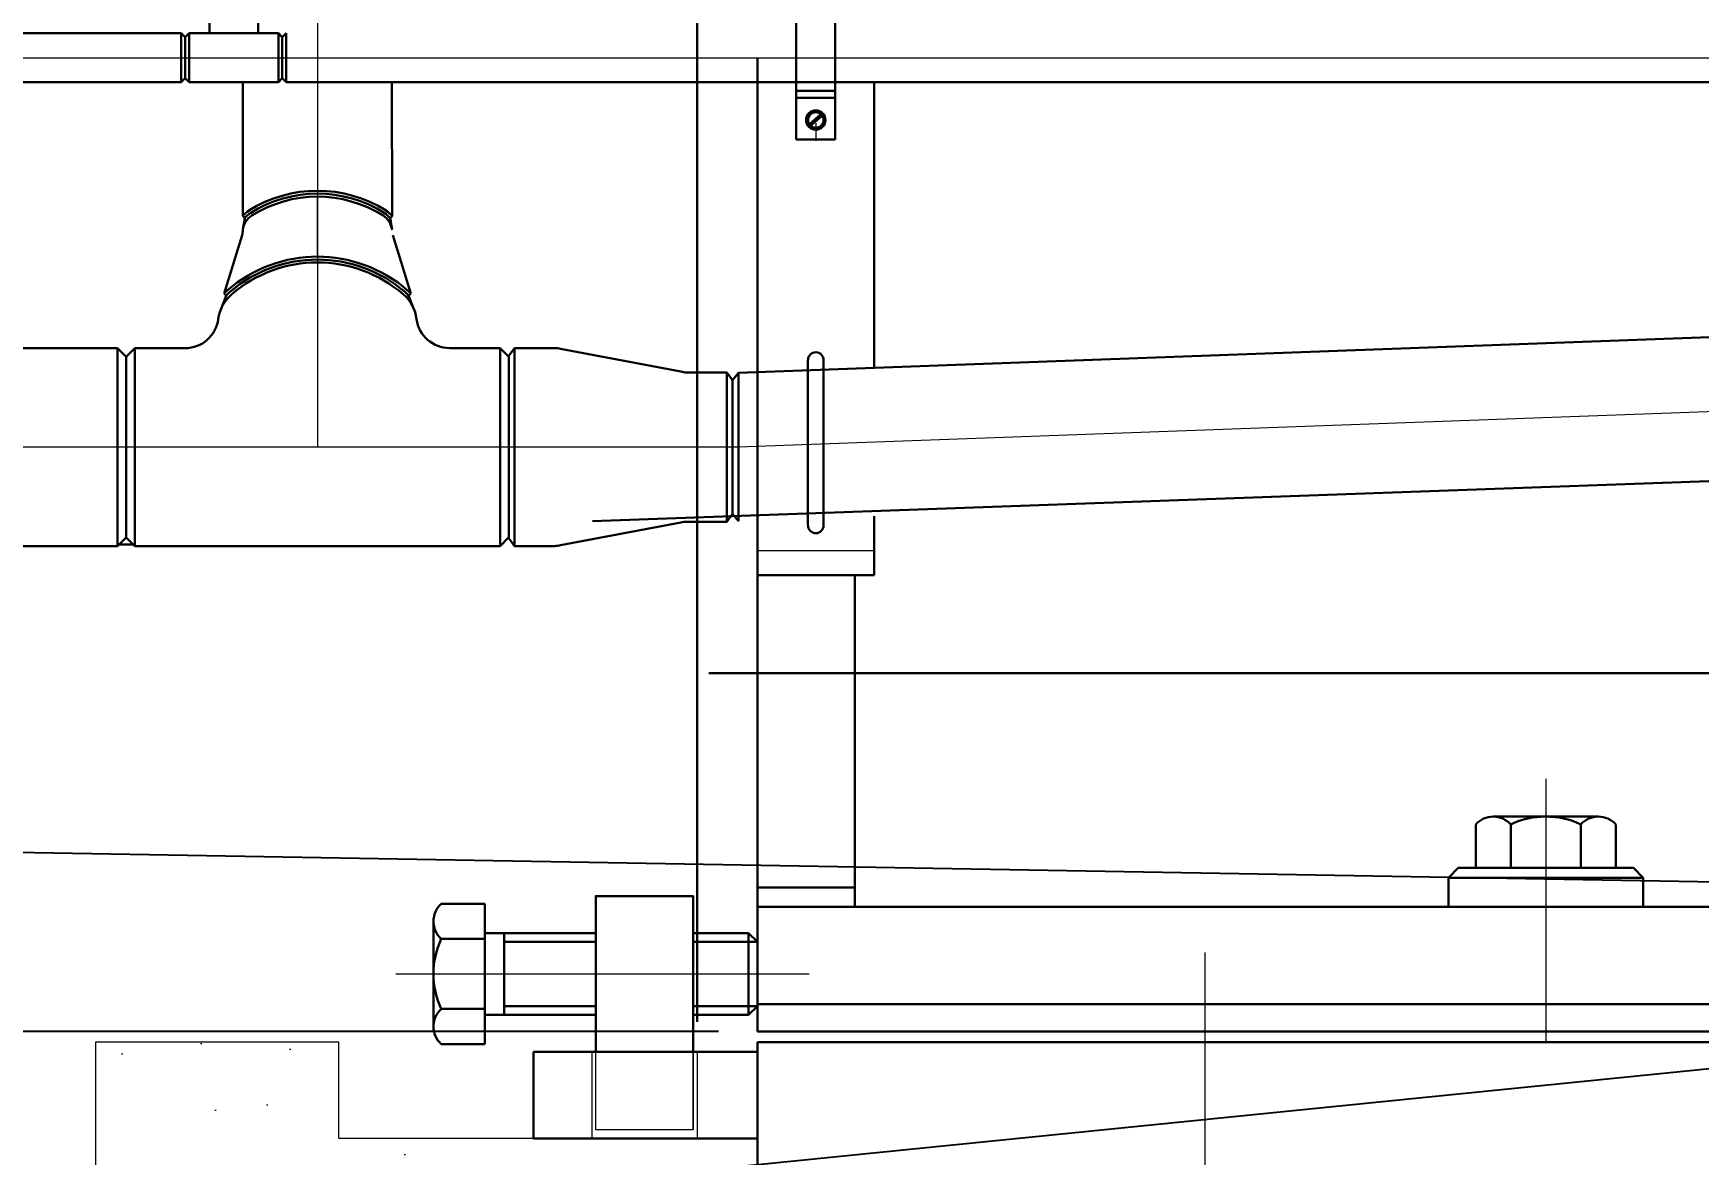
# Model space of a CAD drawing. Extents: x -25778 to -31, y 280 to 17100.
# Drawn here: x -20145 to -19290, y 11423 to 11999 of the extents above; entities that cross this region are included whole.
import ezdxf
from ezdxf.lldxf.tags import DXFTag

# ---------------------------------------------------------------- set-up
doc = ezdxf.new("R2010")
doc.units = 0
doc.header["$LTSCALE"] = 20
doc.header["$MEASUREMENT"] = 0
doc.header["$PDSIZE"] = -5
for name, color, linetype, lineweight in [('CENTRO', 7, 'CENTRO10', 13), ('CENTRO2', 7, 'CENTRO2', 13), ('CONTORNO', 3, 'Continuous', 30), ('COTA', 2, 'Continuous', 15), ('HACHURA', 2, 'Continuous', 13), ('TRACEJADA', 7, 'HIDDEN', 13), ('TRACEJADO', 7, 'TRACEJADA1', 13)]:
    doc.layers.add(name, color=color, linetype=linetype, lineweight=lineweight)
doc.layers.add('SUBLISTA', color=7, linetype='Continuous')
doc.styles.add('ROMANS', font='romans.shx', dxfattribs={"width": 0.8, "height": 75})
tags = doc.linetypes.add('CENTRO10', pattern=[16.8, 10, -3, 0.8, -3]).pattern_tags.tags
tags[10:11] = [DXFTag(74, 4), DXFTag(75, 0), DXFTag(340, '0'), DXFTag(46, 1.0), DXFTag(50, 0.0), DXFTag(44, 0.0), DXFTag(45, 0.0)]
tags[8:9] = [DXFTag(74, 4), DXFTag(75, 0), DXFTag(340, '0'), DXFTag(46, 1.0), DXFTag(50, 0.0), DXFTag(44, 0.0), DXFTag(45, 0.0)]
tags[6:7] = [DXFTag(74, 4), DXFTag(75, 0), DXFTag(340, '0'), DXFTag(46, 1.0), DXFTag(50, 0.0), DXFTag(44, 0.0), DXFTag(45, 0.0)]
tags[4:5] = [DXFTag(74, 4), DXFTag(75, 0), DXFTag(340, '0'), DXFTag(46, 1.0), DXFTag(50, 0.0), DXFTag(44, 0.0), DXFTag(45, 0.0)]
tags = doc.linetypes.add('CENTRO2', pattern=[4.3, 2.5, -0.75, 0.3, -0.75]).pattern_tags.tags
tags[10:11] = [DXFTag(74, 4), DXFTag(75, 0), DXFTag(340, '0'), DXFTag(46, 1.0), DXFTag(50, 0.0), DXFTag(44, 0.0), DXFTag(45, 0.0)]
tags[8:9] = [DXFTag(74, 4), DXFTag(75, 0), DXFTag(340, '0'), DXFTag(46, 1.0), DXFTag(50, 0.0), DXFTag(44, 0.0), DXFTag(45, 0.0)]
tags[6:7] = [DXFTag(74, 4), DXFTag(75, 0), DXFTag(340, '0'), DXFTag(46, 1.0), DXFTag(50, 0.0), DXFTag(44, 0.0), DXFTag(45, 0.0)]
tags[4:5] = [DXFTag(74, 4), DXFTag(75, 0), DXFTag(340, '0'), DXFTag(46, 1.0), DXFTag(50, 0.0), DXFTag(44, 0.0), DXFTag(45, 0.0)]
tags = doc.linetypes.add('HIDDEN', pattern=[1.905, 1.27, -0.635]).pattern_tags.tags
tags[6:7] = [DXFTag(74, 4), DXFTag(75, 0), DXFTag(340, '0'), DXFTag(46, 1.0), DXFTag(50, 0.0), DXFTag(44, 0.0), DXFTag(45, 0.0)]
tags[4:5] = [DXFTag(74, 4), DXFTag(75, 0), DXFTag(340, '0'), DXFTag(46, 1.0), DXFTag(50, 0.0), DXFTag(44, 0.0), DXFTag(45, 0.0)]
tags = doc.linetypes.add('TRACEJADA1', pattern=[2, 1, -1]).pattern_tags.tags
tags[6:7] = [DXFTag(74, 4), DXFTag(75, 0), DXFTag(340, '0'), DXFTag(46, 1.0), DXFTag(50, 0.0), DXFTag(44, 0.0), DXFTag(45, 0.0)]
tags[4:5] = [DXFTag(74, 4), DXFTag(75, 0), DXFTag(340, '0'), DXFTag(46, 1.0), DXFTag(50, 0.0), DXFTag(44, 0.0), DXFTag(45, 0.0)]
doc.dimstyles.get("Standard").update_dxf_attribs({"dimscale": 30, "dimtxt": 75, "dimasz": 2.5, "dimexe": 1, "dimexo": 1, "dimgap": 1, "dimtad": 0, "dimrnd": 0.1, "dimdsep": 46, "dimtxsty": 'ROMANS', "dimcen": 0, "dimclrd": 256, "dimclre": 256, "dimclrt": 256, "dimadec": 0, "dimazin": 0, "dimtp": 0.1, "dimtm": 0.1, "dimtfac": 0.5, "dimtdec": 3, "dimtofl": 0, "dimtmove": 0, "dimatfit": 0, "dimfxl": 0, "dimtolj": 1, "dimarcsym": 0})

# ---------------------------------------------------------------- blocks, each defined once
blk = doc.blocks.new('A$C5A711FBB')
for p, q in [((189, 120.5), (166.6, 120.5)), ((166.6, 48.5), (166.6, 120.5)), ((193, 57.5), (193, 111.5)), ((31.1, 105.5), (26.6, 101)), ((59.6, 105.5), (31.1, 105.5)), ((31.1, 105.5), (31.1, 63.5)), ((166.6, 105.5), (109.6, 105.5)), ((156.6, 105.5), (156.6, 63.5)), ((59.6, 101), (26.6, 101)), ((26.6, 101), (26.6, 68)), ((156.6, 101), (109.6, 101)), ((166.6, 102.5), (189, 102.5)), ((59.6, 68), (26.6, 68)), ((26.6, 68), (31.1, 63.5)), ((31.1, 63.5), (59.6, 63.5)), ((156.6, 68), (109.6, 68)), ((109.6, 63.5), (166.6, 63.5)), ((166.6, 66.5), (189, 66.5)), ((189, 48.5), (166.6, 48.5))]:
    blk.add_line(p, q)
for centre, radius, start, end in [((180.87, 111.5), 12.12, 312.07502, 47.92498), ((150.5, 84.5), 42.5, 334.94238, 25.05762), ((180.87, 57.5), 12.12, 312.07502, 47.92498)]:
    blk.add_arc(centre, radius, start, end)
at = {"layer": 'CENTRO'}
blk.add_line((212.4, 84.5), (0, 84.5), dxfattribs=at)
at = {"layer": 'CONTORNO'}
blk.add_line((59.6, 44.5), (109.6, 44.5), dxfattribs=at)
blk.add_lwpolyline([(109.6, 44.5), (109.6, 124.5), (59.6, 124.5), (59.6, 44.5)], dxfattribs=at)
blk.add_lwpolyline([(26.6, 0), (141.6, 0), (141.6, 44.5), (26.6, 44.5)], close=True, dxfattribs=at)
at = {"layer": 'TRACEJADA'}
for p, q in [((57.6, 44.5), (57.6, 0)), ((59.6, 4.5), (59.6, 44.5)), ((111.6, 44.5), (111.6, 0))]:
    blk.add_line(p, q, dxfattribs=at)
blk.add_lwpolyline([(59.6, 44.5), (59.6, 4.5), (109.6, 4.5), (109.6, 44.5)], dxfattribs=at)
blk = doc.blocks.new('*D53')
at = {"linetype": 'ByBlock'}
for p, q in [((-20738.32, 12774.25), (-20738.32, 16112.14)), ((-15273.33, 11526.88), (-15273.33, 16112.14)), ((-20663.32, 16082.14), (-18141.54, 16082.14)), ((-15348.33, 16082.14), (-17870.11, 16082.14))]:
    blk.add_line(p, q, dxfattribs=at)
for points in [[(-20663.32, 16094.64), (-20663.32, 16069.64), (-20738.32, 16082.14)], [(-15348.33, 16094.64), (-15348.33, 16069.64), (-15273.33, 16082.14)]]:
    blk.add_solid(points, dxfattribs=at)
at = {"layer": 'DEFPOINTS', "color": 0, "linetype": 'ByBlock'}
for p in [(-15273.33, 16082.14), (-20738.32, 12744.25), (-15273.33, 11496.88)]:
    blk.add_point(p, dxfattribs=at)
at = {"linetype": 'ByBlock', "insert": (-18005.83, 16082.14), "char_height": 75, "attachment_point": 5, "style": 'ROMANS'}
blk.add_mtext('\\A1;5465', dxfattribs=at)
blk = doc.blocks.new('*D103')
at = {"linetype": 'ByBlock'}
for p, q in [((-20250.19, 11836.25), (-20250.19, 11886.25)), ((-20492.19, 11786.25), (-20230.19, 11786.25)), ((-19793.32, 11486.25), (-20270.19, 11486.25)), ((-20250.19, 11436.25), (-20250.19, 11386.25))]:
    blk.add_line(p, q, dxfattribs=at)
for points in [[(-20258.52, 11836.25), (-20241.86, 11836.25), (-20250.19, 11786.25)], [(-20258.52, 11436.25), (-20241.86, 11436.25), (-20250.19, 11486.25)]]:
    blk.add_solid(points, dxfattribs=at)
at = {"layer": 'DEFPOINTS', "color": 0, "linetype": 'ByBlock'}
for p in [(-20512.19, 11786.25, 0), (-20250.19, 11486.25), (-19773.32, 11486.25)]:
    blk.add_point(p, dxfattribs=at)
at = {"linetype": 'ByBlock', "insert": (-20250.19, 11289.11), "char_height": 75, "attachment_point": 5, "rotation": 90, "style": 'ROMANS'}
blk.add_mtext('\\A1;300', dxfattribs=at)

msp = doc.modelspace()

# ---------------------------------------------------------------- hatches: boundary and pattern name
at = {"layer": 'HACHURA'}
h = msp.add_hatch(dxfattribs=at)
h.set_pattern_fill('AR-SAND', color=256, scale=50, style=0)
h.set_pattern_definition([(37.5, (-9988.79, 39215.21), (-3.14967, 96.34119), [0, -76, 0, -85, 0, -81.25]), (7.5, (-9988.79, 39215.21), (88.48884, 141.1073), [0, -41, 0, -68.5, 0, -26.25]), (327.5, (-10050.29, 39215.21), (155.7071, 0.28295), [0, -25, 0, -90, 0, -117.5]), (317.5, (-10050.29, 39215.21), (150.30633, 43.8838), [0, -12.5, 0, -59, 0, -67.5])])
h.paths.add_polyline_path([(-19888.323, 11431.35), (-19988.323, 11431.35), (-19988.323, 11480.85), (-20113.34, 11480.85), (-20113.34, 11305.85), (-19685.758, 11305.852), (-19668.323, 11336.05), (-19668.323, 11358.27), (-19643.29, 11358.27), (-19643.29, 11371.27), (-19608.29, 11371.27), (-19608.29, 11375.004), (-19612.415, 11375.004, -0.2235368), (-19618.79, 11378.004), (-19618.79, 11396.004, -0.2235368), (-19612.415, 11399.004), (-19608.29, 11399.004), (-19608.29, 11402.77), (-19606.29, 11404.77), (-19593.29, 11404.77), (-19593.29, 11405.85), (-19773.323, 11405.85), (-19773.323, 11431.35)])

# ---------------------------------------------------------------- linework, layer by layer
at = {"layer": 'CENTRO'}
for p, q in [((-19999.322, 12324.002, 0.109), (-19999.322, 11786.25, 0.11)), ((-20498.322, 11986.25, 0.11), (-16571.823, 11986.25, 0.11)), ((-19999.328, 11884.101, 0.109), (-19999.316, 11914.937, 0.109)), ((-19783.022, 11786.447, 0.109), (-16627.323, 11901.885, 0.109)), ((-19783.022, 11786.25, 0.109), (-20512.193, 11786.25, 0.109)), ((-19368.323, 11616.05, 0.11), (-19368.323, 11480.85, 0.11)), ((-19543.323, 10202.85, 0.11), (-19543.323, 11526.85, 0.11))]:
    msp.add_line(p, q, dxfattribs=at)
at = {"layer": 'CENTRO2'}
msp.add_line((-19743.322, 11952.595, 0.109), (-19743.322, 11943.581, 0.109), dxfattribs=at)
at = {"layer": 'CONTORNO'}
for p, q in [((-20054.822, 12454.065, 0.109), (-20054.822, 11998.75, 0.113)), ((-20029.822, 11998.75, 0.113), (-20029.822, 12454.134, 0.109)), ((-19804.323, 11491.25, 0.11), (-19804.323, 12246.25, 0.11)), ((-19753.323, 11944.251, 0.11), (-19753.323, 12028.251, 0.11)), ((-19733.323, 11944.251, 0.11), (-19733.323, 12028.251, 0.11)), ((-20069.272, 11998.75, 0.11), (-20408.942, 11998.75, 0.11)), ((-20069.272, 11998.75, 0.11), (-20069.272, 11973.75, 0.11)), ((-20069.272, 11998.75, 0.11), (-20067.272, 11996.75, 0.11)), ((-20067.272, 11996.75, 0.11), (-20065.272, 11998.75, 0.11)), ((-20067.272, 11996.75, 0.11), (-20067.272, 11975.75, 0.11)), ((-20067.272, 11996.75, 0.11), (-20067.272, 11975.75, 0.11)), ((-20019.372, 11998.75, 0.11), (-20065.272, 11998.75, 0.11)), ((-20065.272, 11998.75, 0.11), (-20065.272, 11973.75, 0.11)), ((-20019.372, 11998.75, 0.11), (-20019.372, 11973.75, 0.11)), ((-20019.372, 11998.75, 0.11), (-20017.372, 11996.75, 0.11)), ((-20017.372, 11996.75, 0.11), (-20015.372, 11998.75, 0.11)), ((-20017.372, 11996.75, 0.11), (-20017.372, 11975.75, 0.11)), ((-20017.372, 11996.75, 0.11), (-20017.372, 11975.75, 0.11)), ((-20015.372, 11998.75, 0.11), (-20015.372, 11973.75, 0.11)), ((-19773.323, 11560.25, 0.11), (-19773.323, 11986.25, 0.11)), ((-20069.272, 11973.75, 0.11), (-20408.942, 11973.75, 0.11)), ((-20069.272, 11973.75, 0.11), (-20067.272, 11975.75, 0.11)), ((-20067.272, 11975.75, 0.11), (-20065.272, 11973.75, 0.11)), ((-20065.272, 11973.75, 0.11), (-20019.372, 11973.75, 0.11)), ((-20037.609, 11973.75, 0.109), (-20037.65, 11904.998, 0.109)), ((-20019.372, 11973.75, 0.11), (-20017.372, 11975.75, 0.11)), ((-20015.372, 11973.75, 0.11), (-20017.372, 11975.75, 0.11)), ((-20015.372, 11973.75, 0.11), (-16584.325, 11973.751, 0.11)), ((-19961.032, 11973.75, 0.109), (-19960.99, 11904.958, 0.109)), ((-19773.323, 11859.911, 0.11), (-19773.323, 11973.751, 0.11)), ((-19753.323, 11969.251, 0.11), (-19733.323, 11969.251, 0.11)), ((-19713.323, 11826.956, 0.11), (-19713.323, 11973.751, 0.11)), ((-19753.323, 11965.615, 0.11), (-19733.323, 11965.615, 0.11)), ((-19746.627, 11952.068, 0.11), (-19740.671, 11957.193, 0.11)), ((-19745.974, 11951.31, 0.11), (-19740.019, 11956.435, 0.11)), ((-19753.323, 11944.251, 0.11), (-19733.323, 11944.251, 0.11)), ((-19783.022, 11824.526, 0.109), (-16701.402, 11937.164, 0.109)), ((-20037.65, 11904.998, 0.109), (-20036.667, 11903.829, 0.109)), ((-20036.667, 11903.829, 0.109), (-20037.64, 11897.97, 0.109)), ((-19960.99, 11904.958, 0.109), (-19961.975, 11903.79, 0.109)), ((-19961.975, 11903.79, 0.109), (-19961.007, 11897.931, 0.109)), ((-20047.241, 11865.193, 0.109), (-20038.044, 11895.151, 0.109)), ((-19951.409, 11865.221, 0.109), (-19960.588, 11895.151, 0.109)), ((-20046.206, 11864.051, 0.109), (-20048.946, 11857.035, 0.109)), ((-20047.241, 11865.193, 0.109), (-20046.216, 11864.093, 0.109)), ((-19952.492, 11864.088, 0.109), (-19949.746, 11857.074, 0.109)), ((-19951.399, 11865.23, 0.109), (-19952.424, 11864.13, 0.109)), ((-16698.746, 11861.111, 0.109), (-19858.022, 11748.368, 0.109)), ((-20102.047, 11837.052, 0.109), (-20413.255, 11837.052, 0.11)), ((-20097.604, 11832.589, 0.109), (-20102.047, 11837.052, 0.109)), ((-20102.047, 11735.449, 0.109), (-20102.047, 11837.052, 0.109)), ((-20097.619, 11832.626, 0.109), (-20093.164, 11837.084, 0.109)), ((-20097.619, 11832.626, 0.109), (-20097.589, 11739.936, 0.109)), ((-20097.604, 11832.589, 0.109), (-20097.604, 11739.911, 0.109)), ((-20067.277, 11837.093, 0.109), (-20093.164, 11837.084, 0.109)), ((-20093.164, 11837.084, 0.109), (-20093.13, 11735.48, 0.109)), ((-19905.498, 11837.147, 0.109), (-19931.385, 11837.138, 0.109)), ((-19905.498, 11837.147, 0.109), (-19905.464, 11735.542, 0.109)), ((-19905.498, 11837.147, 0.109), (-19901.036, 11832.688, 0.109)), ((-19905.498, 11837.147, 0.109), (-19905.498, 11836.06, 0.109)), ((-19901.045, 11739.561, 0.109), (-19901.036, 11833.119, 0.109)), ((-19901.036, 11833.119, 0.109), (-19898.018, 11837.143, 0.109)), ((-19898.018, 11837.143, 0.109), (-19898.027, 11735.537, 0.109)), ((-19898.018, 11837.143, 0.109), (-19877.327, 11837.143, 0.109)), ((-19898.018, 11837.143, 0.109), (-19898.018, 11836.06, 0.109)), ((-19874.508, 11836.74, 0.109), (-19812.57, 11825.063, 0.109)), ((-19901.037, 11825.551, 0.109), (-19901.008, 11740.001, 0.109)), ((-19789.06, 11824.66, 0.109), (-19809.751, 11824.66, 0.109)), ((-19786.042, 11820.636, 0.109), (-19789.06, 11824.66, 0.109)), ((-19789.06, 11824.66, 0.109), (-19789.06, 11748.011, 0.109)), ((-19786.042, 11820.636, 0.109), (-19783.022, 11824.514, 0.109)), ((-19783.022, 11748.368, 0.109), (-19783.022, 11824.526, 0.109)), ((-19747.322, 11831.044, 0.109), (-19747.322, 11746.106, 0.109)), ((-19739.322, 11831.044, 0.109), (-19739.322, 11746.106, 0.109)), ((-19786.042, 11820.636, 0.109), (-19786.042, 11752.034, 0.109)), ((-19786.042, 11820.636, 0.109), (-19786.042, 11752.034, 0.109)), ((-19773.323, 11720.595, -0.206), (-19773.323, 11783.756, -0.023)), ((-19874.517, 11735.941, 0.109), (-19812.57, 11747.608, 0.109)), ((-19789.06, 11748.011, 0.109), (-19809.751, 11748.011, 0.109)), ((-19786.042, 11752.034, 0.109), (-19789.06, 11748.011, 0.109)), ((-19786.042, 11752.034, 0.109), (-19783.022, 11748.368, 0.109)), ((-19713.323, 11733.095, -0.206), (-19713.323, 11750.797, -0.147)), ((-20097.589, 11739.945, 0.109), (-20102, 11735.45, 0.109)), ((-20097.604, 11739.908, 0.109), (-20093.116, 11735.481, 0.109)), ((-19905.464, 11735.542, 0.109), (-19901.008, 11740.001, 0.109)), ((-19901.045, 11739.561, 0.109), (-19898.027, 11735.537, 0.109)), ((-20102.047, 11735.448, 0.109), (-20413.255, 11735.449, 0.11)), ((-20101.156, 11736.311, 0.11), (-20093.958, 11736.311, 0.11)), ((-19905.464, 11735.542, 0.109), (-20093.13, 11735.48, 0.109)), ((-19898.027, 11735.537, 0.109), (-19877.336, 11735.537, 0.109)), ((-19713.323, 11720.595, -0.206), (-19713.323, 11733.095, -0.206)), ((-19713.323, 11720.595, -0.206), (-19773.323, 11720.595, -0.206)), ((-19723.323, 11720.595, 0.11), (-19723.323, 11560.25, 0.11)), ((-18835.073, 11670.25, 0.11), (-19798.323, 11670.25, 0.11)), ((-18835.073, 11670.25, 0.11), (-19798.323, 11670.25, 0.11)), ((-19773.323, 11560.25, 0.11), (-19723.323, 11560.25, 0.11)), ((-19773.323, 11550.25, 0.11), (-19773.323, 11560.25, 0.11)), ((-19723.323, 11560.25, 0.11), (-19723.323, 11555.25, 0.11)), ((-16853.323, 11550.25, 0.11), (-19773.323, 11550.25, 0.11)), ((-19773.323, 11500.25, 0.11), (-19773.323, 11550.25, 0.11)), ((-19723.323, 11555.25, 0.11), (-19723.323, 11550.25, 0.11)), ((-18848.323, 11500.25, 0.11), (-19773.323, 11500.25, 0.11)), ((-16853.323, 11500.25, 0.11), (-19773.323, 11500.25, 0.11)), ((-19773.323, 11486.25, 0.11), (-19773.323, 11500.25, 0.11)), ((-19773.323, 11486.25, 0.11), (-18848.323, 11486.25, 0.11)), ((-19773.323, 11405.85, 0.11), (-19773.323, 11480.85, 0.11)), ((-16853.323, 11480.85, 0.11), (-19773.323, 11480.85, 0.11))]:
    msp.add_line(p, q, dxfattribs=at)
at = {"layer": 'CONTORNO', "ltscale": 0.5}
for p, q in [((-19404.323, 11592.65, 0.11), (-19404.323, 11570.25, 0.11)), ((-19395.323, 11596.65, 0.11), (-19341.323, 11596.65, 0.11)), ((-19386.323, 11570.25, 0.11), (-19386.323, 11592.65, 0.11)), ((-19350.323, 11570.25, 0.11), (-19350.323, 11592.65, 0.11)), ((-19332.323, 11592.65, 0.11), (-19332.323, 11570.25, 0.11)), ((-19413.323, 11570.25, 0.11), (-19418.323, 11565.25, 0.11)), ((-19323.323, 11570.25, 0.11), (-19413.323, 11570.25, 0.11)), ((-19404.323, 11570.25, 0.11), (-19332.323, 11570.25, 0.11)), ((-19323.323, 11570.25, 0.11), (-19318.323, 11565.25, 0.11)), ((-19318.323, 11565.25, 0.11), (-19418.323, 11565.25, 0.11)), ((-19418.323, 11565.25, 0.11), (-19418.323, 11550.25, 0.11)), ((-19318.323, 11550.25, 0.11), (-19318.323, 11565.25, 0.11)), ((-19418.323, 11550.25, 0.11), (-19318.323, 11550.25, 0.11))]:
    msp.add_line(p, q, dxfattribs=at)
at = {"layer": 'CONTORNO', "color": 4}
msp.add_circle((-19743.323, 11954.251, 0.11), 5, dxfattribs=at)
at = {"layer": 'CONTORNO'}
for radius in [4.4, 3.96]:
    msp.add_circle((-19743.323, 11954.251, 0.11), radius, dxfattribs=at)
for centre, radius, start, end in [((-19999.316, 11851.983, 0.109), 65.954, 57.663495, 122.336505), ((-19999.316, 11851.983, 0.109), 64.454, 57.663495, 122.336505), ((-19999.316, 11851.983, 0.109), 64.454, 57.663495, 122.336505), ((-19999.316, 11851.983, 0.109), 62.954, 57.663495, 122.336505), ((-20027.275, 11896.381, 0.109), 13.486, 123.018406, 140.286988), ((-20027.275, 11896.381, 0.109), 10.486, 123.018406, 171.283688), ((-20027.275, 11896.381, 0.109), 11.986, 123.018406, 141.584416), ((-20027.275, 11896.381, 0.109), 11.986, 123.018406, 141.584416), ((-19971.357, 11896.381, 0.109), 10.486, 8.716312, 56.981594), ((-19971.357, 11896.381, 0.109), 11.986, 38.32952, 56.981594), ((-19971.357, 11896.381, 0.109), 11.986, 38.32952, 56.981594), ((-19971.357, 11896.381, 0.109), 13.486, 39.835439, 56.981594), ((-20047.699, 11897.97, 0.109), 10.059, 343.724623, 0), ((-19999.302, 11813.538, 0.109), 70.563, 49.162937, 130.848843), ((-19999.33, 11813.538, 0.109), 69.063, 49.162937, 130.848843), ((-19999.302, 11813.538, 0.109), 69.063, 49.162937, 130.848843), ((-19999.33, 11813.538, 0.109), 67.563, 49.162937, 130.848843), ((-20030.411, 11849.517, 0.109), 23, 130.848843, 137.033667), ((-19968.217, 11849.541, 0.109), 23, 43.011662, 49.196486), ((-20030.44, 11849.517, 0.109), 20, 130.848843, 172.699343), ((-20030.44, 11849.517, 0.109), 21.5, 130.848843, 137.315477), ((-20030.411, 11849.517, 0.109), 21.5, 130.848843, 137.315477), ((-19968.228, 11849.523, 0.109), 20, 7.360797, 49.162937), ((-19968.228, 11849.523, 0.109), 21.5, 42.79833, 49.162937), ((-19968.217, 11849.541, 0.109), 21.5, 42.729852, 49.196486), ((-19968.199, 11849.523, 0.109), 21.5, 42.79833, 49.162937), ((-20067.282, 11854.237, 0.109), 17.144, 270.019, 352.699343), ((-19931.39, 11854.282, 0.109), 17.144, 187.360797, 270.019), ((-19877.327, 11827.084, 0.109), 10.059, 73.724623, 90), ((-19743.322, 11831.044, 0.109), 3.969, 0, 180), ((-19809.751, 11834.719, 0.109), 10.059, 253.724623, 270), ((-19809.751, 11737.952, 0.109), 10.059, 90, 106.275377), ((-19743.322, 11746.106, 0.109), 3.969, 180, 0), ((-19877.327, 11745.596, 0.109), 10.059, 270, 286.275377)]:
    msp.add_arc(centre, radius, start, end, dxfattribs=at)
at = {"layer": 'CONTORNO', "ltscale": 0.5}
for centre, radius, start, end in [((-19395.323, 11584.525, 0.11), 12.125, 42.075022, 137.924978), ((-19368.323, 11554.15, 0.11), 42.5, 64.942385, 115.057615), ((-19341.323, 11584.525, 0.11), 12.125, 42.075022, 137.924978)]:
    msp.add_arc(centre, radius, start, end, dxfattribs=at)
at = {"layer": 'HACHURA', "elevation": -2.074}
msp.add_lwpolyline([(-19773.323, 11431.35), (-19988.323, 11431.35), (-19988.323, 11480.85), (-20113.34, 11480.85), (-20113.34, 11305.85), (-19760.759, 11305.85)], dxfattribs=at)
at = {"layer": 'SUBLISTA'}
for p, q in [((-21182.529, 11596.183, 0.11), (-19118.323, 11560.25, 0.11)), ((-21182.529, 11276.183, 0.11), (-18303.323, 11566.05, 0.11))]:
    msp.add_line(p, q, dxfattribs=at)
at = {"layer": 'TRACEJADO', "elevation": 0.11}
msp.add_lwpolyline([(-19713.323, 11733.095), (-19773.323, 11733.095)], dxfattribs=at)

# ---------------------------------------------------------------- block references
at = {"layer": 'CONTORNO', "xscale": -1}
msp.add_blockref('A$C5A711FBB', (-19746.722, 11431.35, 0.11), dxfattribs=at)

# ---------------------------------------------------------------- dimensions: what is measured, and where the dimension line sits
at = {"layer": 'COTA'}
dim = msp.add_linear_dim(base=(-15273.332, 16082.141, 0.11), p1=(-20738.322, 12744.25, 0.11), p2=(-15273.332, 11496.876, 0.11), dimstyle='Standard', dxfattribs=at)
dim.commit()
dim.dimension.update_dxf_attribs({"geometry": '*D53', "text_midpoint": (-18005.827, 16082.141, 0.11)})
dim = msp.add_linear_dim(base=(-20250.191, 11486.25, 0.11), p1=(-20512.193, 11786.25, 0.109), p2=(-19773.323, 11486.25, 0.11), angle=90, dimstyle='Standard', override={"dimscale": 20}, dxfattribs=at)
dim.commit()
dim.dimension.update_dxf_attribs({"geometry": '*D103', "text_midpoint": (-20250.191, 11289.107, 0.11)})

doc.saveas('drawing.dxf')
